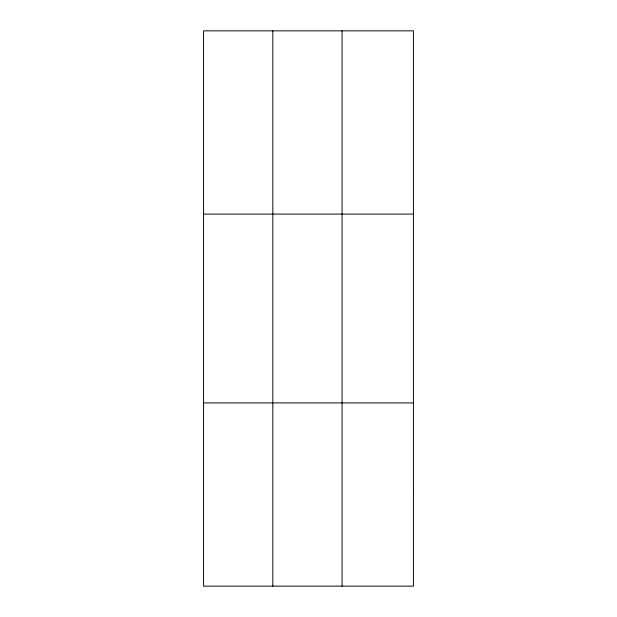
<?xml version="1.0" encoding="UTF-8"?>
<svg xmlns="http://www.w3.org/2000/svg" width="617" height="617" viewBox="0 0 617 617"><rect width="100%" height="100%" fill="white"/><g stroke="black" fill="none" stroke-linecap="round" stroke-linejoin="round"><path stroke-width="0.93" d="M272.822 586.15L272.822 30.85M342.08 586.15L342.08 30.85M203.571 214.099L413.429 214.099M203.571 402.901L413.429 402.901M413.429 494.526L413.429 586.15L203.571 586.15L203.571 30.85L413.429 30.85L413.429 494.526"/></g></svg>
